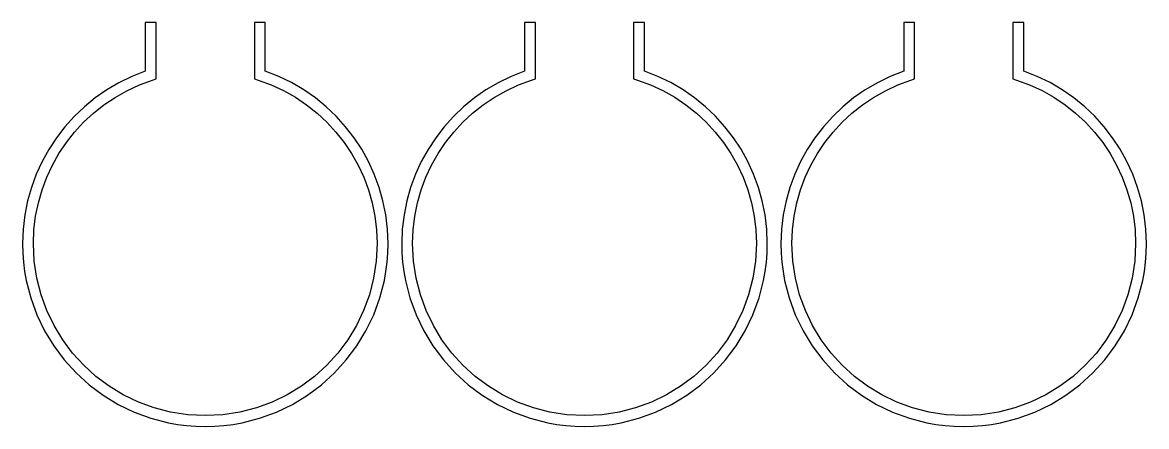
# Model space of a CAD drawing. Extents: x 0.7 to 21.3, y 0.7 to 8.1.
import ezdxf

# ---------------------------------------------------------------- set-up
doc = ezdxf.new("R2010")
doc.units = 0
doc.layers.add('Layer_1', color=7, linetype='CONTINUOUS')

msp = doc.modelspace()

# ---------------------------------------------------------------- linework, layer by layer
at = {"layer": 'Layer_1', "color": 7}
for points in [[(2.95002, 8.099997), (2.95002, 7.207799), (2.703607, 7.111077), (2.468096, 6.996589), (2.244175, 6.865267), (2.03253, 6.718042), (1.833847, 6.555847), (1.648811, 6.379613), (1.478109, 6.190272), (1.322427, 5.988755), (1.18245, 5.775995), (1.058866, 5.552922), (0.95236, 5.320469), (0.863619, 5.079567), (0.793327, 4.831149), (0.742172, 4.576145), (0.710839, 4.315487), (0.700015, 4.050108), (0.700015, 4.050052), (0.700015, 4.049995), (0.704376, 3.877707), (0.717321, 3.707669), (0.73864, 3.540092), (0.76812, 3.375187), (0.850721, 3.054239), (0.963435, 2.746513), (1.104574, 2.453698), (1.272449, 2.177484), (1.465369, 1.91956), (1.681646, 1.681615), (1.919591, 1.465337), (2.177516, 1.272417), (2.453729, 1.104543), (2.746544, 0.963404), (3.05427, 0.85069), (3.375218, 0.768089), (3.540123, 0.738609), (3.7077, 0.71729), (3.877738, 0.704345), (4.050026, 0.699983), (4.222311, 0.704348), (4.392347, 0.717296), (4.559922, 0.738616), (4.724824, 0.768099), (5.045768, 0.850703), (5.353489, 0.96342), (5.646299, 1.104561), (5.922508, 1.272437), (6.180428, 1.465358), (6.418369, 1.681635), (6.634643, 1.91958), (6.827559, 2.177502), (6.99543, 2.453714), (7.136566, 2.746527), (7.249278, 3.05425), (7.331878, 3.375195), (7.361357, 3.540098), (7.382675, 3.707673), (7.39562, 3.877709), (7.399981, 4.049995), (7.399981, 4.050052), (7.389325, 4.315591), (7.358134, 4.576415), (7.307095, 4.831589), (7.236896, 5.08018), (7.148222, 5.321254), (7.041762, 5.553879), (6.918201, 5.777119), (6.778227, 5.990043), (6.622526, 6.191716), (6.451786, 6.381205), (6.266692, 6.557577), (6.067933, 6.719898), (5.856195, 6.867235), (5.632165, 6.998653), (5.39653, 7.113221), (5.149976, 7.210003), (5.149976, 8.099997), (4.949995, 8.099997), (4.949995, 7.067625), (5.019227, 7.045245), (5.257893, 6.957352), (5.486053, 6.851899), (5.703035, 6.729812), (5.908165, 6.592015), (6.100768, 6.439435), (6.280172, 6.272997), (6.445702, 6.093625), (6.596685, 5.902247), (6.732447, 5.699786), (6.852314, 5.487169), (6.955613, 5.26532), (7.041669, 5.035166), (7.10981, 4.797631), (7.159361, 4.553641), (7.189649, 4.304122), (7.2, 4.049998), (7.183752, 3.727734), (7.136056, 3.414824), (7.05849, 3.112845), (6.952632, 2.823376), (6.820061, 2.547995), (6.662353, 2.28828), (6.481089, 2.045809), (6.277846, 1.822161), (6.054201, 1.618914), (5.811734, 1.437645), (5.552021, 1.279934), (5.276643, 1.147357), (4.987176, 1.041495), (4.685198, 0.963923), (4.372289, 0.916222), (4.050026, 0.899969), (3.727765, 0.916217), (3.414858, 0.963912), (3.112882, 1.041477), (2.823415, 1.147333), (2.548036, 1.279902), (2.288323, 1.437606), (2.045854, 1.618867), (1.822207, 1.822107), (1.61896, 2.045748), (1.437691, 2.288211), (1.279978, 2.547918), (1.1474, 2.823292), (1.041535, 3.112754), (0.96396, 3.414726), (0.916254, 3.72763), (0.899996, 4.049888), (0.899996, 4.049944), (0.899996, 4.050001), (0.910511, 4.303969), (0.940938, 4.553327), (0.990603, 4.79715), (1.058834, 5.034517), (1.144958, 5.264502), (1.248301, 5.486183), (1.368191, 5.698635), (1.503954, 5.900936), (1.654919, 6.092161), (1.820411, 6.271387), (1.999759, 6.437691), (2.192288, 6.590148), (2.397327, 6.727836), (2.614202, 6.84983), (2.84224, 6.955207), (3.080769, 7.043044), (3.150001, 7.065424), (3.150001, 8.1), (2.95002, 8.1), (2.95002, 8.099997)], [(9.900018, 8.099997), (9.900018, 7.207799), (9.653604, 7.111077), (9.418094, 6.996589), (9.194173, 6.865267), (8.982528, 6.718042), (8.783844, 6.555847), (8.598809, 6.379613), (8.428107, 6.190272), (8.272424, 5.988755), (8.132448, 5.775995), (8.008864, 5.552922), (7.902358, 5.320469), (7.813617, 5.079567), (7.743325, 4.831149), (7.69217, 4.576145), (7.660837, 4.315487), (7.650013, 4.050108), (7.650013, 4.050052), (7.650013, 4.049995), (7.654374, 3.877707), (7.667319, 3.707669), (7.688638, 3.540092), (7.718118, 3.375187), (7.800719, 3.054239), (7.913433, 2.746513), (8.054572, 2.453698), (8.222446, 2.177484), (8.415367, 1.91956), (8.631644, 1.681615), (8.869589, 1.465337), (9.127514, 1.272417), (9.403727, 1.104543), (9.696542, 0.963404), (10.004268, 0.85069), (10.325216, 0.768089), (10.490121, 0.738609), (10.657698, 0.71729), (10.827736, 0.704345), (11.000024, 0.699983), (11.172309, 0.704348), (11.342345, 0.717296), (11.50992, 0.738616), (11.674822, 0.768099), (11.995766, 0.850703), (12.303487, 0.96342), (12.596297, 1.104561), (12.872506, 1.272437), (13.130426, 1.465358), (13.368367, 1.681635), (13.58464, 1.91958), (13.777557, 2.177502), (13.945428, 2.453714), (14.086564, 2.746527), (14.199276, 3.05425), (14.281876, 3.375195), (14.311355, 3.540098), (14.332673, 3.707673), (14.345618, 3.877709), (14.349979, 4.049995), (14.349979, 4.050052), (14.339323, 4.315591), (14.308132, 4.576415), (14.257093, 4.831589), (14.186893, 5.08018), (14.09822, 5.321254), (13.991759, 5.553879), (13.868199, 5.777119), (13.728224, 5.990043), (13.572524, 6.191716), (13.401783, 6.381205), (13.21669, 6.557577), (13.017931, 6.719898), (12.806193, 6.867235), (12.582163, 6.998653), (12.346528, 7.113221), (12.099974, 7.210003), (12.099974, 8.099997), (11.899993, 8.099997), (11.899993, 7.067625), (11.969225, 7.045245), (12.207891, 6.957352), (12.436051, 6.851899), (12.653033, 6.729812), (12.858162, 6.592015), (13.050766, 6.439435), (13.230169, 6.272997), (13.3957, 6.093625), (13.546682, 5.902247), (13.682444, 5.699786), (13.802312, 5.487169), (13.905611, 5.26532), (13.991667, 5.035166), (14.059808, 4.797631), (14.109359, 4.553641), (14.139647, 4.304122), (14.149998, 4.049998), (14.13375, 3.727734), (14.086054, 3.414824), (14.008488, 3.112845), (13.90263, 2.823376), (13.770058, 2.547995), (13.612351, 2.28828), (13.431087, 2.045809), (13.227844, 1.822161), (13.004199, 1.618914), (12.761731, 1.437645), (12.502019, 1.279934), (12.226641, 1.147357), (11.937174, 1.041495), (11.635196, 0.963923), (11.322287, 0.916222), (11.000024, 0.899969), (10.677763, 0.916217), (10.364856, 0.963912), (10.06288, 1.041477), (9.773413, 1.147333), (9.498034, 1.279902), (9.238321, 1.437606), (8.995852, 1.618867), (8.772205, 1.822107), (8.568958, 2.045748), (8.387689, 2.288211), (8.229976, 2.547918), (8.097398, 2.823292), (7.991533, 3.112754), (7.913958, 3.414726), (7.866252, 3.72763), (7.849994, 4.049888), (7.849994, 4.049944), (7.849994, 4.050001), (7.860509, 4.303969), (7.890936, 4.553327), (7.940601, 4.79715), (8.008832, 5.034517), (8.094956, 5.264502), (8.198299, 5.486183), (8.318189, 5.698635), (8.453952, 5.900936), (8.604917, 6.092161), (8.770409, 6.271387), (8.949757, 6.437691), (9.142286, 6.590148), (9.347325, 6.727836), (9.5642, 6.84983), (9.792238, 6.955207), (10.030767, 7.043044), (10.099999, 7.065424), (10.099999, 8.1), (9.900018, 8.1), (9.900018, 8.099997)], [(16.850016, 8.099997), (16.850016, 7.207799), (16.603602, 7.111077), (16.368092, 6.996589), (16.144171, 6.865267), (15.932526, 6.718042), (15.733842, 6.555847), (15.548806, 6.379613), (15.378104, 6.190272), (15.222422, 5.988755), (15.082446, 5.775995), (14.958862, 5.552922), (14.852356, 5.320469), (14.763614, 5.079567), (14.693323, 4.831149), (14.642168, 4.576145), (14.610835, 4.315487), (14.60001, 4.050108), (14.60001, 4.050052), (14.60001, 4.049995), (14.604372, 3.877707), (14.617317, 3.707669), (14.638635, 3.540092), (14.668116, 3.375187), (14.750717, 3.054239), (14.863431, 2.746513), (15.00457, 2.453698), (15.172444, 2.177484), (15.365364, 1.91956), (15.581642, 1.681615), (15.819587, 1.465337), (16.077511, 1.272417), (16.353725, 1.104543), (16.64654, 0.963404), (16.954266, 0.85069), (17.275214, 0.768089), (17.440119, 0.738609), (17.607696, 0.71729), (17.777734, 0.704345), (17.950021, 0.699983), (18.122307, 0.704348), (18.292343, 0.717296), (18.459918, 0.738616), (18.62482, 0.768099), (18.945764, 0.850703), (19.253485, 0.96342), (19.546295, 1.104561), (19.822504, 1.272437), (20.080424, 1.465358), (20.318365, 1.681635), (20.534638, 1.91958), (20.727555, 2.177502), (20.895426, 2.453714), (21.036562, 2.746527), (21.149274, 3.05425), (21.231873, 3.375195), (21.261353, 3.540098), (21.282671, 3.707673), (21.295616, 3.877709), (21.299977, 4.049995), (21.299977, 4.050052), (21.28932, 4.315591), (21.258129, 4.576415), (21.207091, 4.831589), (21.136891, 5.08018), (21.048218, 5.321254), (20.941757, 5.553879), (20.818196, 5.777119), (20.678222, 5.990043), (20.522522, 6.191716), (20.351781, 6.381205), (20.166688, 6.557577), (19.967929, 6.719898), (19.756191, 6.867235), (19.532161, 6.998653), (19.296525, 7.113221), (19.049971, 7.210003), (19.049971, 8.099997), (18.849991, 8.099997), (18.849991, 7.067625), (18.919223, 7.045245), (19.157888, 6.957352), (19.386049, 6.851899), (19.603031, 6.729812), (19.80816, 6.592015), (20.000764, 6.439435), (20.180167, 6.272997), (20.345697, 6.093625), (20.49668, 5.902247), (20.632442, 5.699786), (20.752309, 5.487169), (20.855608, 5.26532), (20.941665, 5.035166), (21.009806, 4.797631), (21.059357, 4.553641), (21.089645, 4.304122), (21.099996, 4.049998), (21.083748, 3.727734), (21.036052, 3.414824), (20.958486, 3.112845), (20.852628, 2.823376), (20.720056, 2.547995), (20.562349, 2.28828), (20.381085, 2.045809), (20.177841, 1.822161), (19.954197, 1.618914), (19.711729, 1.437645), (19.452017, 1.279934), (19.176639, 1.147357), (18.887171, 1.041495), (18.585194, 0.963923), (18.272285, 0.916222), (17.950021, 0.899969), (17.627761, 0.916217), (17.314853, 0.963912), (17.012877, 1.041477), (16.723411, 1.147333), (16.448032, 1.279902), (16.188319, 1.437606), (15.94585, 1.618867), (15.722202, 1.822107), (15.518955, 2.045748), (15.337686, 2.288211), (15.179974, 2.547918), (15.047396, 2.823292), (14.94153, 3.112754), (14.863956, 3.414726), (14.81625, 3.72763), (14.799991, 4.049888), (14.799991, 4.049944), (14.799991, 4.050001), (14.810507, 4.303969), (14.840934, 4.553327), (14.890599, 4.79715), (14.95883, 5.034517), (15.044953, 5.264502), (15.148296, 5.486183), (15.268186, 5.698635), (15.40395, 5.900936), (15.554914, 6.092161), (15.720407, 6.271387), (15.899754, 6.437691), (16.092284, 6.590148), (16.297323, 6.727836), (16.514197, 6.84983), (16.742236, 6.955207), (16.980764, 7.043044), (17.049997, 7.065424), (17.049997, 8.1), (16.850016, 8.1), (16.850016, 8.099997)]]:
    msp.add_lwpolyline(points, dxfattribs=at)

doc.saveas('drawing.dxf')
